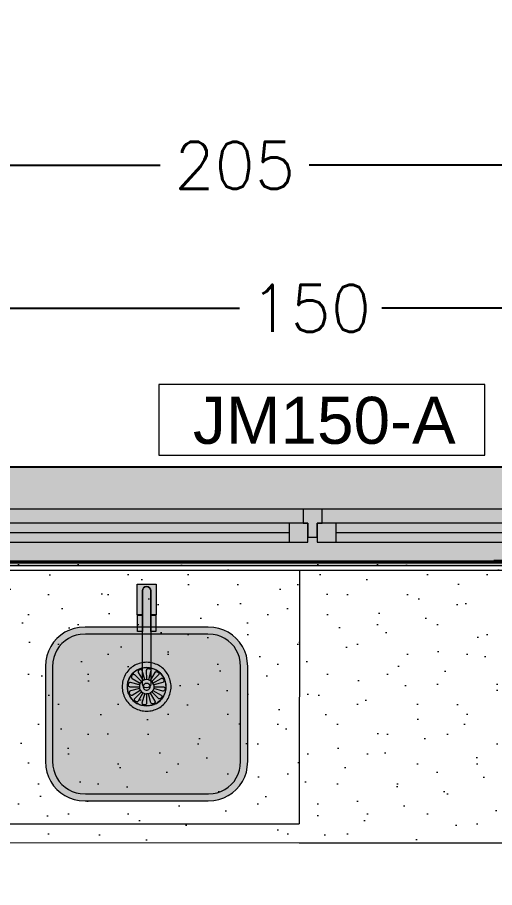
# Model space of a CAD drawing. Header units: metres. Extents: x -1783 to 21505, y -57 to 13660.
# Drawn here: x 12751.4 to 12852.9, y 12721.8 to 12907 of the extents above; entities that cross this region are included whole.
import ezdxf

# ---------------------------------------------------------------- set-up
doc = ezdxf.new("R2010")
doc.units = ezdxf.units.M
doc.header["$MEASUREMENT"] = 0
doc.linetypes.add('Dashed', pattern=[0.07, 0.045, -0.025])
for name, color, linetype in [('cotas', 7, 'Continuous'), ('COTAS EXECUTIVO.EXEC', 7, 'Continuous'), ('Janelas Archicad', 7, 'Continuous'), ('LOUCAS-METAIS.ARQ', 7, 'Continuous'), ('Marcadores de Janela Archicad', 7, 'Continuous'), ('PAREDE CONSTRUIR', 7, 'Continuous')]:
    doc.layers.add(name, color=color, linetype=linetype)
for name, color, linetype, lineweight in [('Janelas Archicad_Caneta_No__10', 7, 'Continuous', 5), ('Janelas Archicad_Caneta_No__241', 7, 'Continuous', 13), ('LAJES.EST_Caneta_No__241', 7, 'Continuous', 13)]:
    doc.layers.add(name, color=color, linetype=linetype, lineweight=lineweight)
for name, color, linetype, lineweight, true_color in [('Janelas Archicad_Caneta_No__9', 7, 'Continuous', 5, 0x020202), ('LOUCAS-METAIS.ARQ_Caneta_No__13', 7, 'Continuous', 0, 0xaaaaaa), ('LOUCAS-METAIS.ARQ_Caneta_No__16', 7, 'Continuous', 0, 0xc9c9c9), ('LOUCAS-METAIS.ARQ_Caneta_No__18', 7, 'Continuous', 0, 0xdfdfdf), ('LOUCAS-METAIS.ARQ_Caneta_No__19', 7, 'Continuous', 0, 0xe9e9e9), ('Marcadores de Janela Archicad_Caneta_No__9', 7, 'Continuous', 5, 0x020202)]:
    doc.layers.add(name, color=color, linetype=linetype, lineweight=lineweight, true_color=true_color)
doc.styles.add('GENERATED_STYLE_1', font='arial.ttf')
doc.styles.add('R80', font='romans.shx', dxfattribs={"height": 10})
doc.dimstyles.new('1-50', dxfattribs={"dimtxt": 10, "dimasz": 5, "dimexe": 10, "dimexo": 10, "dimgap": 3, "dimtad": 1, "dimdec": 1, "dimrnd": 1, "dimdsep": 46, "dimtxsty": 'R80', "dimblk": 'DOT', "dimcen": 0, "dimclrd": 252, "dimclre": 252, "dimclrt": 252, "dimadec": 0, "dimazin": 0, "dimtfac": 1, "dimtdec": 1, "dimtix": 1, "dimtmove": 2, "dimatfit": 3, "dimldrblk": 'DOT', "dimfxl": 1, "dimtolj": 1, "dimarcsym": 0})
pattern_1 = [(45, (18585.245, 16091.269), (-6.363961, 6.363961), [0, -6, 0, -9]), (110, (18605.245, 16091.269), (8.457234, 3.078181), [0, -4.4, 0, -7.6])]

# ---------------------------------------------------------------- blocks, each defined once
blk = doc.blocks.new('_Dot')
at = {"color": 0, "linetype": 'ByBlock', "lineweight": -2}
blk.add_line((-0.5, 0), (-1, 0), dxfattribs=at)
at = {"color": 0, "linetype": 'ByBlock', "const_width": 0.5}
blk.add_lwpolyline([(-0.25, 0, 1), (0.25, 0, 1)], format="xyb", close=True, dxfattribs=at)
blk = doc.blocks.new('*D7134')
at = {"layer": 'COTAS EXECUTIVO.EXEC', "color": 252, "lineweight": -2, "transparency": 16777216}
for p, q in [((12096.34, 12811.3), (12872.72, 12811.3)), ((12862.72, 12796.3), (12862.72, 12806.3)), ((12903.84, 12791.3), (12852.72, 12791.3))]:
    blk.add_line(p, q, dxfattribs=at)
at = {"layer": 'COTAS EXECUTIVO.EXEC', "color": 252, "lineweight": -2, "transparency": 16777216, "xscale": 5, "yscale": 5, "zscale": 5}
for p, rotation in [((12862.72, 12811.3), 90), ((12862.72, 12791.3), 270)]:
    blk.add_blockref('_Dot', p, dxfattribs=dict(at, rotation=rotation))
at = {"layer": 'COTAS EXECUTIVO.EXEC', "color": 252, "transparency": 16777216, "insert": (12862.55, 12776.3), "char_height": 10, "attachment_point": 5, "rotation": 90, "style": 'R80'}
blk.add_mtext('\\A1;20', dxfattribs=at)
blk = doc.blocks.new('*D7259')
at = {"layer": 'COTAS EXECUTIVO.EXEC', "color": 252, "lineweight": -2, "transparency": 16777216}
for p, q in [((12739.18, 12821.3), (12739.18, 12855.05)), ((12889.18, 12821.3), (12889.18, 12855.05)), ((12744.18, 12845.05), (12798.64, 12845.05)), ((12884.18, 12845.05), (12828.92, 12845.05))]:
    blk.add_line(p, q, dxfattribs=at)
at = {"layer": 'COTAS EXECUTIVO.EXEC', "color": 252, "lineweight": -2, "transparency": 16777216, "xscale": 5, "yscale": 5, "zscale": 5, "rotation": 180}
blk.add_blockref('_Dot', (12739.18, 12845.05), dxfattribs=at)
at = {"layer": 'COTAS EXECUTIVO.EXEC', "color": 252, "lineweight": -2, "transparency": 16777216, "xscale": 5, "yscale": 5, "zscale": 5}
blk.add_blockref('_Dot', (12889.18, 12845.05), dxfattribs=at)
at = {"layer": 'COTAS EXECUTIVO.EXEC', "color": 252, "transparency": 16777216, "insert": (12813.78, 12845.05), "char_height": 10, "attachment_point": 5, "style": 'R80'}
blk.add_mtext('\\A1;150', dxfattribs=at)
blk = doc.blocks.new('*D7306')
at = {"layer": 'COTAS EXECUTIVO.EXEC', "color": 252, "lineweight": -2, "transparency": 16777216}
for p, q in [((12708.87, 12616.1), (12708.87, 12885.48)), ((12913.84, 12616.1), (12913.84, 12885.48)), ((12713.87, 12875.48), (12781.75, 12875.48)), ((12908.84, 12875.48), (12813.47, 12875.48))]:
    blk.add_line(p, q, dxfattribs=at)
at = {"layer": 'COTAS EXECUTIVO.EXEC', "color": 252, "lineweight": -2, "transparency": 16777216, "xscale": 5, "yscale": 5, "zscale": 5, "rotation": 180}
blk.add_blockref('_Dot', (12708.87, 12875.48), dxfattribs=at)
at = {"layer": 'COTAS EXECUTIVO.EXEC', "color": 252, "lineweight": -2, "transparency": 16777216, "xscale": 5, "yscale": 5, "zscale": 5}
blk.add_blockref('_Dot', (12913.84, 12875.48), dxfattribs=at)
at = {"layer": 'COTAS EXECUTIVO.EXEC', "color": 252, "transparency": 16777216, "insert": (12797.61, 12875.48), "char_height": 10, "attachment_point": 5, "style": 'R80'}
blk.add_mtext('\\A1;205', dxfattribs=at)
blk = doc.blocks.new('Horizontal Multi-Sash Window 26_3')
at = {"layer": 'Janelas Archicad', "linetype": 'Continuous', "lineweight": 0, "true_color": 0xffffff}
for points in [[(-0.75, 0), (0.75, 0), (0.75, 0.05), (0.74, 0.06), (-0.74, 0.06), (-0.75, 0.05)], [(-0.75, 0), (-0.75, -0.06), (-0.71, -0.06), (-0.71, -0.03), (-0.72, -0.03), (-0.72, 0)], [(-0.72, 0.01), (-0.72, -0.03), (-0.68, -0.03), (-0.68, 0.01)], [(-0.05, 0.01), (-0.68, 0.01), (-0.68, -0.03), (-0.71, -0.03), (-0.71, -0.06), (-0.02, -0.06), (-0.02, -0.03), (-0.05, -0.03)], [(-0.05, -0.03), (-0.05, 0.01), (-0.68, 0.01), (-0.68, -0.03)], [(-0.01, -0.03), (-0.01, 0.01), (-0.05, 0.01), (-0.05, -0.03)], [(0, -0.06), (0, 0), (-0.01, 0), (-0.01, -0.03), (-0.02, -0.03), (-0.02, -0.06)], [(0, 0), (0, -0.06), (0.02, -0.06), (0.02, -0.03), (0.01, -0.03), (0.01, 0)], [(0.01, 0.01), (0.01, -0.03), (0.05, -0.03), (0.05, 0.01)], [(0.68, 0.01), (0.05, 0.01), (0.05, -0.03), (0.02, -0.03), (0.02, -0.06), (0.71, -0.06), (0.71, -0.03), (0.68, -0.03)], [(0.68, -0.03), (0.68, 0.01), (0.05, 0.01), (0.05, -0.03)], [(0.72, -0.03), (0.72, 0.01), (0.68, 0.01), (0.68, -0.03)], [(0.75, -0.06), (0.75, 0), (0.72, 0), (0.72, -0.03), (0.71, -0.03), (0.71, -0.06)]]:
    blk.add_hatch(color=7, dxfattribs=at).paths.add_polyline_path(points)
at = {"layer": 'Janelas Archicad_Caneta_No__10', "color": 7, "linetype": 'Continuous', "lineweight": 5}
for p, q in [((-0.74, 0.06), (-0.79, 0.06)), ((-0.79, 0.06), (-0.79, 0.05)), ((-0.74, 0.05), (-0.74, 0.06)), ((0.79, 0.06), (0.74, 0.06)), ((0.74, 0.06), (0.74, 0.05)), ((0.79, 0.05), (0.79, 0.06)), ((-0.79, 0.05), (-0.74, 0.05)), ((-0.74, 0.05), (-0.75, 0.05)), ((-0.75, 0.05), (-0.75, 0)), ((-0.74, 0), (-0.74, 0.05)), ((0.75, 0.05), (0.74, 0.05)), ((0.74, 0.05), (0.74, 0)), ((0.74, 0.05), (0.79, 0.05)), ((0.75, 0), (0.75, 0.05)), ((-0.75, 0), (-0.74, 0)), ((0.74, 0), (0.75, 0))]:
    blk.add_line(p, q, dxfattribs=at)
at = {"layer": 'Janelas Archicad_Caneta_No__241', "color": 7, "linetype": 'Continuous', "lineweight": 13}
for p, q in [((-0.79, 0.05), (-0.75, 0.05)), ((-0.75, 0.02), (-0.75, 0.05)), ((0.75, 0.02), (0.75, 0.05)), ((0.75, 0.05), (0.79, 0.05)), ((-0.75, 0), (-0.75, 0.02)), ((0.75, 0), (0.75, 0.02)), ((-0.75, -0.06), (-0.75, 0)), ((0.75, -0.06), (0.75, 0)), ((-0.72, -0.06), (-0.72, -0.15)), ((0.72, -0.06), (0.72, -0.15)), ((-0.75, -0.15), (-0.72, -0.15)), ((0.75, -0.15), (0.72, -0.15))]:
    blk.add_line(p, q, dxfattribs=at)
at = {"layer": 'Janelas Archicad_Caneta_No__9', "color": 18, "linetype": 'Continuous', "lineweight": 5, "true_color": 0x020202}
for p, q in [((-0.74, 0.06), (0.74, 0.06)), ((-0.75, 0), (-0.72, 0)), ((-0.72, 0.01), (-0.68, 0.01)), ((-0.72, -0.03), (-0.72, 0.01)), ((-0.72, 0), (-0.72, -0.03)), ((-0.68, 0.01), (-0.05, 0.01)), ((-0.68, 0.01), (-0.68, -0.03)), ((-0.68, 0.01), (-0.05, 0.01)), ((-0.05, -0.03), (-0.05, 0.01)), ((-0.05, 0.01), (-0.01, 0.01)), ((-0.01, 0.01), (-0.01, -0.03)), ((-0.01, -0.03), (-0.01, 0)), ((-0.01, 0), (0, 0)), ((0, 0), (0.01, 0)), ((0.01, 0.01), (0.05, 0.01)), ((0.01, -0.03), (0.01, 0.01)), ((0.01, 0), (0.01, -0.03)), ((0.05, 0.01), (0.68, 0.01)), ((0.05, 0.01), (0.05, -0.03)), ((0.05, 0.01), (0.68, 0.01)), ((0.68, -0.03), (0.68, 0.01)), ((0.68, 0.01), (0.72, 0.01)), ((0.72, 0.01), (0.72, -0.03)), ((0.72, -0.03), (0.72, 0)), ((0.72, 0), (0.75, 0)), ((-0.68, -0.01), (-0.05, -0.01)), ((0.05, -0.01), (0.68, -0.01)), ((-0.72, -0.03), (-0.71, -0.03)), ((-0.68, -0.03), (-0.72, -0.03)), ((-0.71, -0.03), (-0.71, -0.06)), ((-0.05, -0.03), (-0.68, -0.03)), ((-0.01, -0.03), (-0.05, -0.03)), ((-0.02, -0.06), (-0.02, -0.03)), ((-0.02, -0.03), (-0.01, -0.03)), ((0.01, -0.03), (0.02, -0.03)), ((0.05, -0.03), (0.01, -0.03)), ((0.02, -0.03), (0.02, -0.06)), ((0.68, -0.03), (0.05, -0.03)), ((0.72, -0.03), (0.68, -0.03)), ((0.71, -0.06), (0.71, -0.03)), ((0.71, -0.03), (0.72, -0.03)), ((-0.71, -0.06), (-0.75, -0.06)), ((-0.02, -0.06), (-0.71, -0.06)), ((0, -0.06), (-0.02, -0.06)), ((0.02, -0.06), (0, -0.06)), ((0.71, -0.06), (0.02, -0.06)), ((0.75, -0.06), (0.71, -0.06)), ((-0.72, -0.15), (0.72, -0.15))]:
    blk.add_line(p, q, dxfattribs=at)
at = {"layer": 'Janelas Archicad_Caneta_No__9', "color": 18, "linetype": 'Dashed', "lineweight": 5, "true_color": 0x020202}
blk.add_line((-0.75, 0.05), (0.75, 0.05), dxfattribs=at)
blk = doc.blocks.new('LEM_cuba tramontina 400x340x140')
at = {"layer": 'LOUCAS-METAIS.ARQ_Caneta_No__18', "linetype": 'Continuous', "lineweight": 0, "true_color": 0xdfdfdf}
blk.add_hatch(color=254, dxfattribs=at).paths.add_polyline_path([(0.0843, 0.43), (0.0718, 0.4292), (0.0612, 0.4271), (0.051, 0.4236), (0.0413, 0.4188), (0.0324, 0.4128), (0.0243, 0.4057), (0.0172, 0.3976), (0.0112, 0.3887), (0.0064, 0.379), (0.0029, 0.3688), (0.0008, 0.3582), (0, 0.3457), (0, 0.0843), (0.0008, 0.0718), (0.0029, 0.0612), (0.0064, 0.051), (0.0112, 0.0413), (0.0172, 0.0324), (0.0243, 0.0243), (0.0324, 0.0172), (0.0413, 0.0112), (0.051, 0.0064), (0.0612, 0.0029), (0.0718, 0.0008), (0.0843, 0), (0.2857, 0), (0.2982, 0.0008), (0.3088, 0.0029), (0.319, 0.0064), (0.3287, 0.0112), (0.3376, 0.0172), (0.3457, 0.0243), (0.3528, 0.0324), (0.3588, 0.0413), (0.3636, 0.051), (0.3671, 0.0612), (0.3692, 0.0718), (0.37, 0.0843), (0.37, 0.3457), (0.3692, 0.3582), (0.3671, 0.3688), (0.3636, 0.379), (0.3588, 0.3887), (0.3528, 0.3976), (0.3457, 0.4057), (0.3376, 0.4128), (0.3287, 0.4188), (0.319, 0.4236), (0.3088, 0.4271), (0.2982, 0.4292), (0.2857, 0.43)])
at = {"layer": 'LOUCAS-METAIS.ARQ_Caneta_No__13', "color": 253, "linetype": 'Continuous', "lineweight": 0, "true_color": 0xaaaaaa, "flags": 128}
for points in [[(0.0843, 0.43), (0.0718, 0.4292), (0.0612, 0.4271), (0.051, 0.4236), (0.0413, 0.4188), (0.0324, 0.4128), (0.0243, 0.4057), (0.0172, 0.3976), (0.0112, 0.3887), (0.0064, 0.379), (0.0029, 0.3688), (0.0008, 0.3582), (0, 0.3457), (0, 0.0843), (0.0008, 0.0718), (0.0029, 0.0612), (0.0064, 0.051), (0.0112, 0.0413), (0.0172, 0.0324), (0.0243, 0.0243), (0.0324, 0.0172), (0.0413, 0.0112), (0.051, 0.0064), (0.0612, 0.0029), (0.0718, 0.0008), (0.0843, 0), (0.2857, 0), (0.2982, 0.0008), (0.3088, 0.0029), (0.319, 0.0064), (0.3287, 0.0112), (0.3376, 0.0172), (0.3457, 0.0243), (0.3528, 0.0324), (0.3588, 0.0413), (0.3636, 0.051), (0.3671, 0.0612), (0.3692, 0.0718), (0.37, 0.0843), (0.37, 0.3457), (0.3692, 0.3582), (0.3671, 0.3688), (0.3636, 0.379), (0.3588, 0.3887), (0.3528, 0.3976), (0.3457, 0.4057), (0.3376, 0.4128), (0.3287, 0.4188), (0.319, 0.4236), (0.3088, 0.4271), (0.2982, 0.4292), (0.2857, 0.43)], [(0.3049, 0.0174), (0.3132, 0.0203), (0.3211, 0.0242), (0.3285, 0.0291), (0.3351, 0.0349), (0.3409, 0.0415), (0.3458, 0.0489), (0.3497, 0.0568), (0.3526, 0.0651), (0.3543, 0.0738), (0.355, 0.0848), (0.355, 0.3452), (0.3543, 0.3562), (0.3526, 0.3649), (0.3497, 0.3732), (0.3458, 0.3811), (0.3409, 0.3885), (0.3351, 0.3951), (0.3285, 0.4009), (0.3211, 0.4058), (0.3132, 0.4097), (0.3049, 0.4126), (0.2962, 0.4143), (0.2852, 0.415), (0.0848, 0.415), (0.0738, 0.4143), (0.0651, 0.4126), (0.0568, 0.4097), (0.0489, 0.4058), (0.0415, 0.4009), (0.0349, 0.3951), (0.0291, 0.3885), (0.0242, 0.3811), (0.0203, 0.3732), (0.0174, 0.3649), (0.0157, 0.3562), (0.015, 0.3452), (0.015, 0.0848), (0.0157, 0.0738), (0.0174, 0.0651), (0.0203, 0.0568), (0.0242, 0.0489), (0.0291, 0.0415), (0.0349, 0.0349), (0.0415, 0.0291), (0.0489, 0.0242), (0.0568, 0.0203), (0.0651, 0.0174), (0.0738, 0.0157), (0.0848, 0.015), (0.2852, 0.015), (0.2962, 0.0157)], [(0.1671, 0.1819), (0.1691, 0.1844), (0.1709, 0.1871), (0.1726, 0.1899), (0.174, 0.1929), (0.1753, 0.1959), (0.1765, 0.1989), (0.1774, 0.2021), (0.1781, 0.2053), (0.1786, 0.2085), (0.1789, 0.2117), (0.179, 0.215), (0.1789, 0.2183), (0.1786, 0.2215), (0.1781, 0.2247), (0.1774, 0.2279), (0.1765, 0.2311), (0.1753, 0.2341), (0.174, 0.2371), (0.1726, 0.2401), (0.1709, 0.2429), (0.1691, 0.2456), (0.1671, 0.2481), (0.1649, 0.2506), (0.1626, 0.2529), (0.1601, 0.2551), (0.1576, 0.2571), (0.1549, 0.2589), (0.152, 0.2606), (0.1491, 0.2621), (0.1461, 0.2633), (0.1431, 0.2645), (0.1399, 0.2654), (0.1367, 0.2661), (0.1335, 0.2666), (0.1303, 0.2669), (0.127, 0.267), (0.1237, 0.2669), (0.1205, 0.2666), (0.1173, 0.2661), (0.1141, 0.2654), (0.1109, 0.2645), (0.1079, 0.2633), (0.1049, 0.2621), (0.1019, 0.2606), (0.0991, 0.2589), (0.0964, 0.2571), (0.0939, 0.2551), (0.0914, 0.2529), (0.0891, 0.2506), (0.0869, 0.2481), (0.0849, 0.2456), (0.0831, 0.2429), (0.0814, 0.2401), (0.0799, 0.2371), (0.0787, 0.2341), (0.0775, 0.2311), (0.0766, 0.2279), (0.0759, 0.2247), (0.0754, 0.2215), (0.0751, 0.2183), (0.075, 0.215), (0.0751, 0.2117), (0.0754, 0.2085), (0.0759, 0.2053), (0.0766, 0.2021), (0.0775, 0.1989), (0.0787, 0.1959), (0.0799, 0.1929), (0.0814, 0.1899), (0.0831, 0.1871), (0.0849, 0.1844), (0.0869, 0.1819), (0.0891, 0.1794), (0.0914, 0.1771), (0.0939, 0.1749), (0.0964, 0.1729), (0.0991, 0.1711), (0.1019, 0.1694), (0.1049, 0.1679), (0.1079, 0.1667), (0.1109, 0.1655), (0.1141, 0.1646), (0.1173, 0.1639), (0.1205, 0.1634), (0.1237, 0.1631), (0.127, 0.163), (0.1303, 0.1631), (0.1335, 0.1634), (0.1367, 0.1639), (0.1399, 0.1646), (0.1431, 0.1655), (0.1461, 0.1667), (0.1491, 0.1679), (0.152, 0.1694), (0.1549, 0.1711), (0.1576, 0.1729), (0.1601, 0.1749), (0.1626, 0.1771), (0.1649, 0.1794)], [(0.1475, 0.1792), (0.156, 0.1857), (0.1625, 0.1943), (0.1666, 0.2043), (0.168, 0.215), (0.1666, 0.2257), (0.1625, 0.2357), (0.156, 0.2443), (0.1475, 0.2508), (0.1376, 0.255), (0.127, 0.2564), (0.1164, 0.255), (0.1065, 0.2508), (0.098, 0.2443), (0.0915, 0.2357), (0.0874, 0.2257), (0.086, 0.215), (0.0861, 0.2176), (0.0864, 0.2201), (0.0868, 0.2227), (0.0873, 0.2252), (0.0881, 0.2277), (0.0889, 0.2301), (0.0899, 0.2325), (0.0911, 0.2347), (0.0924, 0.237), (0.0939, 0.2391), (0.0955, 0.2411), (0.0972, 0.2431), (0.099, 0.2449), (0.1009, 0.2466), (0.1029, 0.2482), (0.1051, 0.2496), (0.1073, 0.2509), (0.1096, 0.2521), (0.1119, 0.2531), (0.1144, 0.254), (0.1168, 0.2547), (0.1194, 0.2553), (0.1219, 0.2557), (0.1245, 0.2559), (0.127, 0.256), (0.1296, 0.2559), (0.1322, 0.2557), (0.1347, 0.2553), (0.1372, 0.2547), (0.1397, 0.254), (0.1421, 0.2531), (0.1445, 0.2521), (0.1468, 0.2509), (0.149, 0.2496), (0.1511, 0.2482), (0.1532, 0.2466), (0.1551, 0.2449), (0.1569, 0.2431), (0.1586, 0.2411), (0.1602, 0.2391), (0.1617, 0.237), (0.163, 0.2347), (0.1641, 0.2325), (0.1652, 0.2301), (0.166, 0.2277), (0.1667, 0.2252), (0.1673, 0.2227), (0.1677, 0.2201), (0.168, 0.2176), (0.168, 0.215), (0.168, 0.2124), (0.1677, 0.2099), (0.1673, 0.2073), (0.1667, 0.2048), (0.166, 0.2023), (0.1652, 0.1999), (0.1641, 0.1975), (0.163, 0.1953), (0.1617, 0.193), (0.1602, 0.1909), (0.1586, 0.1889), (0.1569, 0.1869), (0.1551, 0.1851), (0.1532, 0.1834), (0.1511, 0.1818), (0.149, 0.1804), (0.1468, 0.1791), (0.1445, 0.1779), (0.1421, 0.1769), (0.1397, 0.176), (0.1372, 0.1753), (0.1347, 0.1747), (0.1322, 0.1743), (0.1296, 0.1741), (0.127, 0.174), (0.1245, 0.1741), (0.1219, 0.1743), (0.1194, 0.1747), (0.1168, 0.1753), (0.1144, 0.176), (0.1119, 0.1769), (0.1096, 0.1779), (0.1073, 0.1791), (0.1051, 0.1804), (0.1029, 0.1818), (0.1009, 0.1834), (0.099, 0.1851), (0.0972, 0.1869), (0.0955, 0.1889), (0.0939, 0.1909), (0.0924, 0.193), (0.0911, 0.1953), (0.0899, 0.1975), (0.0889, 0.1999), (0.0881, 0.2023), (0.0873, 0.2048), (0.0868, 0.2073), (0.0864, 0.2099), (0.0861, 0.2124), (0.086, 0.215), (0.0874, 0.2043), (0.0915, 0.1943), (0.098, 0.1857), (0.1065, 0.1792), (0.1164, 0.175), (0.127, 0.1736), (0.1376, 0.175)], [(0.1279, 0.2078), (0.1297, 0.2083), (0.1314, 0.2092), (0.1327, 0.2106), (0.1336, 0.2122), (0.1341, 0.214), (0.1341, 0.2159), (0.1336, 0.2178), (0.1327, 0.2194), (0.1314, 0.2207), (0.1298, 0.2217), (0.1279, 0.2222), (0.1261, 0.2222), (0.1243, 0.2217), (0.1226, 0.2208), (0.1213, 0.2194), (0.1204, 0.2178), (0.1199, 0.216), (0.1199, 0.2141), (0.1204, 0.2122), (0.1213, 0.2106), (0.1226, 0.2093), (0.1242, 0.2083), (0.126, 0.2078)]]:
    blk.add_lwpolyline(points, close=True, dxfattribs=at)
for points in [[(0.1137, 0.2229), (0.0964, 0.2329), (0.0956, 0.2335), (0.0951, 0.2344), (0.0949, 0.2355), (0.095, 0.2367), (0.0954, 0.2379), (0.096, 0.239), (0.0969, 0.24), (0.098, 0.2407), (0.0991, 0.2411), (0.1002, 0.2411), (0.1012, 0.2408), (0.102, 0.2403), (0.1162, 0.2261)], [(0.1231, 0.23), (0.1194, 0.2285), (0.1093, 0.2459), (0.109, 0.2469), (0.109, 0.2479), (0.1093, 0.249), (0.11, 0.25), (0.111, 0.2508), (0.1121, 0.2514), (0.1133, 0.2518), (0.1146, 0.2519), (0.1157, 0.2517), (0.1167, 0.2512), (0.1174, 0.2504), (0.1179, 0.2495), (0.1231, 0.23), (0.1271, 0.2305), (0.1311, 0.23), (0.1348, 0.2284), (0.1379, 0.2259), (0.1404, 0.2227), (0.1419, 0.2189), (0.1424, 0.2149), (0.1624, 0.215), (0.1633, 0.2148), (0.1642, 0.2143), (0.165, 0.2134), (0.1655, 0.2124), (0.1657, 0.2111), (0.1657, 0.2098), (0.1654, 0.2086), (0.1648, 0.2074), (0.1641, 0.2065), (0.1631, 0.2059), (0.1621, 0.2056), (0.1611, 0.2057), (0.1418, 0.2109), (0.1403, 0.2071), (0.1576, 0.1971), (0.1584, 0.1965), (0.1589, 0.1956), (0.1591, 0.1945), (0.159, 0.1933), (0.1586, 0.1921), (0.158, 0.191), (0.1571, 0.19), (0.156, 0.1893), (0.1549, 0.1889), (0.1538, 0.1889), (0.1528, 0.1892), (0.152, 0.1897), (0.1378, 0.2039), (0.1403, 0.2071)], [(0.1271, 0.2305), (0.127, 0.2507), (0.1272, 0.2517), (0.1277, 0.2526), (0.1285, 0.2534), (0.1296, 0.2539), (0.1308, 0.2541), (0.1321, 0.2541), (0.1334, 0.2538), (0.1345, 0.2532), (0.1354, 0.2524), (0.136, 0.2515), (0.1363, 0.2505), (0.1362, 0.2495), (0.1311, 0.23)], [(0.1348, 0.2284), (0.1447, 0.2459), (0.1453, 0.2467), (0.1462, 0.2472), (0.1473, 0.2474), (0.1485, 0.2473), (0.1497, 0.2469), (0.1508, 0.2463), (0.1517, 0.2454), (0.1524, 0.2443), (0.1528, 0.2432), (0.1529, 0.2421), (0.1526, 0.2411), (0.152, 0.2402), (0.1379, 0.2259)], [(0.1122, 0.2191), (0.1116, 0.2151), (0.0916, 0.215), (0.0907, 0.2152), (0.0898, 0.2157), (0.089, 0.2166), (0.0885, 0.2176), (0.0883, 0.2189), (0.0883, 0.2202), (0.0886, 0.2214), (0.0892, 0.2226), (0.0899, 0.2235), (0.0909, 0.2241), (0.0919, 0.2244), (0.0929, 0.2243), (0.1122, 0.2191), (0.1137, 0.2229), (0.1162, 0.2261), (0.1194, 0.2285)], [(0.1404, 0.2227), (0.1576, 0.2328), (0.1586, 0.2332), (0.1596, 0.2332), (0.1607, 0.2328), (0.1616, 0.2322), (0.1625, 0.2312), (0.1631, 0.2301), (0.1634, 0.2288), (0.1635, 0.2276), (0.1633, 0.2264), (0.1628, 0.2254), (0.1621, 0.2247), (0.1612, 0.2242), (0.1419, 0.2189)], [(0.1116, 0.2151), (0.1121, 0.2111), (0.0928, 0.2058), (0.0919, 0.2053), (0.0912, 0.2046), (0.0907, 0.2036), (0.0905, 0.2024), (0.0906, 0.2012), (0.0909, 0.1999), (0.0915, 0.1988), (0.0924, 0.1978), (0.0933, 0.1972), (0.0944, 0.1968), (0.0954, 0.1968), (0.0964, 0.1972), (0.1136, 0.2073), (0.1161, 0.2041), (0.102, 0.1898), (0.1014, 0.1889), (0.1011, 0.1879), (0.1012, 0.1868), (0.1016, 0.1857), (0.1023, 0.1846), (0.1032, 0.1837), (0.1043, 0.1831), (0.1055, 0.1827), (0.1067, 0.1826), (0.1078, 0.1828), (0.1087, 0.1833), (0.1093, 0.1841), (0.1192, 0.2016), (0.1229, 0.2), (0.1178, 0.1805), (0.1177, 0.1795), (0.118, 0.1785), (0.1186, 0.1776), (0.1195, 0.1768), (0.1206, 0.1762), (0.1219, 0.1759), (0.1232, 0.1759), (0.1244, 0.1761), (0.1255, 0.1766), (0.1263, 0.1774), (0.1268, 0.1783), (0.127, 0.1793), (0.1269, 0.1995), (0.1309, 0.2), (0.1361, 0.1805), (0.1366, 0.1796), (0.1373, 0.1788), (0.1383, 0.1783), (0.1394, 0.1781), (0.1407, 0.1782), (0.1419, 0.1786), (0.143, 0.1792), (0.144, 0.18), (0.1446, 0.181), (0.145, 0.1821), (0.145, 0.1831), (0.1447, 0.1841), (0.1346, 0.2015), (0.1378, 0.2039)], [(0.1121, 0.2111), (0.1136, 0.2073)], [(0.1161, 0.2041), (0.1192, 0.2016)], [(0.1418, 0.2109), (0.1424, 0.2149)], [(0.1229, 0.2), (0.1269, 0.1995)], [(0.1309, 0.2), (0.1346, 0.2015)]]:
    blk.add_lwpolyline(points, dxfattribs=at)
blk = doc.blocks.new('Tap 26_2')
at = {"layer": 'LOUCAS-METAIS.ARQ_Caneta_No__19', "linetype": 'Continuous', "lineweight": 0, "true_color": 0xe9e9e9}
for points in [[(-0.02, -0.021), (-0.009, -0.021), (-0.009, 0.03, -1), (0.009, 0.03), (0.009, -0.021), (0.02, -0.021), (0.02, 0.044), (-0.02, 0.044)], [(-0.009, -0.1679, 1), (0.009, -0.1678), (0.009, 0.03, 1), (-0.009, 0.03)], [(-0.0197, -0.057), (-0.009, -0.057), (-0.009, -0.022), (-0.0197, -0.022)], [(0.0197, -0.057), (0.0197, -0.022), (0.009, -0.022), (0.009, -0.057)]]:
    blk.add_hatch(color=254, dxfattribs=at).paths.add_polyline_path(points)
at = {"layer": 'LOUCAS-METAIS.ARQ_Caneta_No__13', "color": 253, "linetype": 'Continuous', "lineweight": 0, "true_color": 0xaaaaaa, "flags": 128}
for points in [[(-0.02, -0.021), (-0.009, -0.021), (-0.009, 0.03, -1), (0.009, 0.03), (0.009, -0.021), (0.02, -0.021), (0.02, 0.044), (-0.02, 0.044)], [(-0.009, -0.1679, 1), (0.009, -0.1678), (0.009, 0.03, 1), (-0.009, 0.03)]]:
    blk.add_lwpolyline(points, format="xyb", close=True, dxfattribs=at)
for points in [[(-0.0197, -0.057), (-0.009, -0.057), (-0.009, -0.022), (-0.0197, -0.022)], [(0.0197, -0.057), (0.0197, -0.022), (0.009, -0.022), (0.009, -0.057)]]:
    blk.add_lwpolyline(points, close=True, dxfattribs=at)
blk = doc.blocks.new('W Marker 26_14')
at = {"layer": 'Marcadores de Janela Archicad_Caneta_No__9', "color": 18, "linetype": 'Continuous', "lineweight": 5, "true_color": 0x020202, "flags": 128}
blk.add_lwpolyline([(0.3666, 0.025), (0.3666, 0.175), (-0.327, 0.175), (-0.327, 0.025)], close=True, dxfattribs=at)
at = {"layer": 'Marcadores de Janela Archicad_Caneta_No__9', "color": 18, "lineweight": 5, "true_color": 0x020202, "insert": (-0.2545, 0.0476), "char_height": 0.1, "attachment_point": 7, "style": 'GENERATED_STYLE_1'}
blk.add_mtext('\\A1;\\pt0;JM150-A', dxfattribs=at)

msp = doc.modelspace()

# ---------------------------------------------------------------- hatches: boundary and pattern name
at = {"layer": 'cotas'}
h = msp.add_hatch(color=7, dxfattribs=at)
h.dxf.hatch_style = 1
h.paths.add_polyline_path([(21504.961, 13659.963), (10304.961, 13659.963), (10304.961, 5739.963), (21504.961, 5739.963)])
h.paths.add_polyline_path([(10571.627, 13593.296), (21371.627, 13593.296), (21371.627, 5806.63), (10571.627, 5806.63)], flags=16)
at = {"layer": 'LOUCAS-METAIS.ARQ_Caneta_No__16', "linetype": 'Continuous', "lineweight": 0, "true_color": 0xc9c9c9}
h = msp.add_hatch(dxfattribs=at)
h.set_pattern_fill('HAIE_OD_LEGENDA_0006', color=9, scale=100, style=0, pattern_type=2)
h.set_pattern_definition(pattern_1)
h.paths.add_polyline_path([(12811.357, 12789.317), (12811.357, 12791.299), (12710.873, 12791.299), (12710.873, 12789.334)])
h = msp.add_hatch(dxfattribs=at)
h.set_pattern_fill('HAIE_OD_LEGENDA_0006', color=9, scale=100, style=0, pattern_type=2)
h.set_pattern_definition(pattern_1)
h.paths.add_polyline_path([(12911.841, 12789.3), (12911.841, 12791.299), (12811.357, 12791.299), (12811.357, 12789.317)])
h = msp.add_hatch(dxfattribs=at)
h.set_pattern_fill('HAIE_OD_LEGENDA_0006', color=9, scale=100, style=0, pattern_type=2)
h.set_pattern_definition(pattern_1)
h.paths.add_polyline_path([(12710.873, 12789.334), (12710.864, 12735.334), (12811.348, 12735.317), (12811.357, 12789.317)])
h = msp.add_hatch(dxfattribs=at)
h.set_pattern_fill('HAIE_OD_LEGENDA_0006', color=9, scale=100, style=0, pattern_type=2)
h.set_pattern_definition(pattern_1)
h.paths.add_polyline_path([(12811.357, 12789.317), (12811.347, 12731.317), (12911.831, 12731.3), (12911.841, 12789.3)])
h = msp.add_hatch(dxfattribs=at)
h.set_pattern_fill('HAIE_OD_LEGENDA_0006', color=9, scale=100, style=0, pattern_type=2)
h.set_pattern_definition(pattern_1)
h.paths.add_polyline_path([(12710.864, 12735.334), (12710.863, 12731.334), (12811.347, 12731.317), (12811.348, 12735.317)])
at = {"layer": 'PAREDE CONSTRUIR', "linetype": 'Continuous', "lineweight": 0, "true_color": 0xffffff}
msp.add_hatch(color=7, dxfattribs=at).paths.add_polyline_path([(12886.181, 12811.299), (12742.181, 12811.299), (12742.181, 12802.299), (12886.181, 12802.299)])

# ---------------------------------------------------------------- linework, layer by layer
at = {"layer": 'COTAS EXECUTIVO.EXEC', "flags": 128}
msp.add_lwpolyline([(12913.841, 12790.899), (12708.873, 12790.899), (12708.873, 12420.893), (12913.841, 12420.893)], close=True, dxfattribs=at)
at = {"layer": 'LAJES.EST_Caneta_No__241', "color": 7, "linetype": 'Continuous', "lineweight": 13, "flags": 128}
for points in [[(11993.844, 11841.251), (11933.841, 11841.251), (11933.841, 12250.86), (12073.844, 12250.86), (12073.844, 12400.893), (11933.841, 12400.893), (11933.841, 12811.299), (12073.844, 12811.299), (12913.841, 12811.299), (13203.841, 12811.299), (14183.841, 12811.299), (14183.841, 11841.251), (13203.841, 11841.251), (13203.841, 11361.251), (14183.841, 11361.251), (14183.841, 10986.112), (14023.885, 10986.112), (14023.885, 10836.212), (14183.841, 10836.212), (14183.841, 10041.212), (13693.611, 10041.212)], [(11993.844, 11841.251), (11933.841, 11841.251), (11933.841, 12250.86), (12073.844, 12250.86), (12073.844, 12400.893), (11933.841, 12400.893), (11933.841, 12811.299), (12073.844, 12811.299), (12913.841, 12811.299), (13203.841, 12811.299), (14183.841, 12811.299), (14183.841, 11841.251), (13203.841, 11841.251), (13203.841, 11361.251), (14183.841, 11361.251), (14183.841, 10986.112), (14023.885, 10986.112), (14023.885, 10836.212), (14183.841, 10836.212), (14183.841, 10041.212), (13693.611, 10041.212)], [(11993.844, 11841.251), (11933.841, 11841.251), (11933.841, 12250.86), (12073.844, 12250.86), (12073.844, 12400.893), (11933.841, 12400.893), (11933.841, 12811.299), (12073.844, 12811.299), (12913.841, 12811.299), (13203.841, 12811.299), (14183.841, 12811.299), (14183.841, 11841.251), (13203.841, 11841.251), (13203.841, 11361.251), (14183.841, 11361.251), (14183.841, 10986.112), (14023.885, 10986.112), (14023.885, 10836.212), (14183.841, 10836.212), (14183.841, 10041.212), (13693.611, 10041.212)], [(11993.844, 11841.251), (11933.841, 11841.251), (11933.841, 12250.86), (12073.844, 12250.86), (12073.844, 12400.893), (11933.841, 12400.893), (11933.841, 12811.299), (12073.844, 12811.299), (12913.841, 12811.299), (13203.841, 12811.299), (14183.841, 12811.299), (14183.841, 11841.251), (13203.841, 11841.251), (13203.841, 11361.251), (14183.841, 11361.251), (14183.841, 10986.112), (14023.885, 10986.112), (14023.885, 10836.212), (14183.841, 10836.212), (14183.841, 10041.212), (13693.611, 10041.212)], [(11993.844, 11841.251), (11933.841, 11841.251), (11933.841, 12250.86), (12073.844, 12250.86), (12073.844, 12400.893), (11933.841, 12400.893), (11933.841, 12811.299), (12073.844, 12811.299), (12913.841, 12811.299), (13203.841, 12811.299), (14183.841, 12811.299), (14183.841, 11841.251), (13203.841, 11841.251), (13203.841, 11361.251), (14183.841, 11361.251), (14183.841, 10986.112), (14023.885, 10986.112), (14023.885, 10836.212), (14183.841, 10836.212), (14183.841, 10041.212), (13693.611, 10041.212)], [(13467.841, 12361.251), (13467.841, 12811.299), (13203.841, 12811.299), (12913.841, 12811.299), (12698.873, 12811.299)], [(13467.841, 12361.251), (13467.841, 12811.299), (13203.841, 12811.299), (12913.841, 12811.299), (12698.873, 12811.299)], [(13467.841, 12361.251), (13467.841, 12811.299), (13203.841, 12811.299), (12913.841, 12811.299), (12698.873, 12811.299)]]:
    msp.add_lwpolyline(points, dxfattribs=at)
at = {"layer": 'LOUCAS-METAIS.ARQ_Caneta_No__13', "color": 253, "linetype": 'Continuous', "lineweight": 0, "true_color": 0xaaaaaa, "flags": 128}
for points in [[(12708.873, 12791.299), (12710.873, 12791.299), (12811.357, 12791.299)], [(12811.357, 12791.299), (12911.841, 12791.299), (12913.841, 12791.299)], [(12710.873, 12789.334), (12811.357, 12789.317)], [(12811.357, 12789.317), (12811.348, 12735.317)], [(12811.357, 12789.317), (12911.841, 12789.3)], [(12710.864, 12735.334), (12811.348, 12735.317)], [(12710.863, 12731.334), (12811.347, 12731.317)], [(12811.347, 12731.317), (12911.831, 12731.3)]]:
    msp.add_lwpolyline(points, dxfattribs=at)

# ---------------------------------------------------------------- block references
at = {"layer": 'Janelas Archicad', "color": 18, "linetype": 'Continuous', "lineweight": 5, "true_color": 0x020202, "xscale": -100, "yscale": 100, "zscale": 100, "rotation": 180}
msp.add_blockref('Horizontal Multi-Sash Window 26_3', (12814.181, 12796.299), dxfattribs=at)
at = {"layer": 'LOUCAS-METAIS.ARQ', "color": 7, "linetype": 'Continuous', "lineweight": 0, "xscale": -100, "yscale": 100, "zscale": 100}
msp.add_blockref('Tap 26_2', (12778.873, 12781.926), dxfattribs=at)
at = {"layer": 'LOUCAS-METAIS.ARQ_Caneta_No__13', "color": 253, "linetype": 'Continuous', "lineweight": 0, "true_color": 0xaaaaaa, "xscale": 100, "yscale": 100, "zscale": 100, "rotation": 270}
msp.add_blockref('LEM_cuba tramontina 400x340x140', (12757.373, 12777.205), dxfattribs=at)
at = {"layer": 'Marcadores de Janela Archicad', "color": 18, "lineweight": 5, "true_color": 0x020202, "xscale": 100, "yscale": 100, "zscale": 100}
msp.add_blockref('W Marker 26_14', (12814.181, 12811.299), dxfattribs=at)

# ---------------------------------------------------------------- dimensions: what is measured, and where the dimension line sits
at = {"layer": 'COTAS EXECUTIVO.EXEC'}
for base, p1, p2, picture, middle in [((12913.841, 12875.482), (12708.873, 12606.096), (12913.841, 12606.096), '*D7306', (12797.611, 12875.482)), ((12889.181, 12845.05), (12739.181, 12811.299), (12889.181, 12811.299), '*D7259', (12813.781, 12845.05))]:
    dim = msp.add_linear_dim(base=base, p1=p1, p2=p2, dimstyle='1-50', dxfattribs=at)
    dim.commit()
    dim.dimension.update_dxf_attribs({"geometry": picture, "text_midpoint": middle, "dimtype": 160})
dim = msp.add_linear_dim(base=(12862.718, 12811.299), p1=(12913.841, 12791.299), p2=(12086.345, 12811.299), angle=90, dimstyle='1-50', dxfattribs=at)
dim.commit()
dim.dimension.update_dxf_attribs({"geometry": '*D7134', "text_midpoint": (12862.549, 12776.303), "dimtype": 160})

doc.saveas('drawing.dxf')
